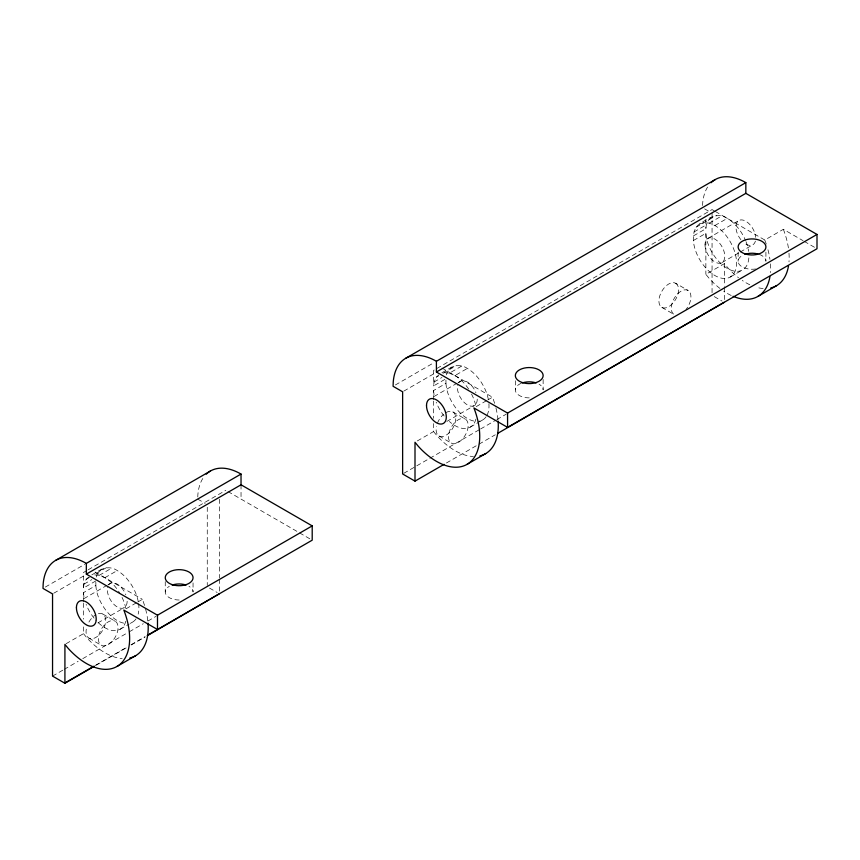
<?xml version="1.0" encoding="UTF-8"?>
<svg xmlns="http://www.w3.org/2000/svg" width="860" height="860" viewBox="0 0 860 860"><rect width="100%" height="100%" fill="white"/><g stroke="black" fill="none" stroke-linecap="round" stroke-linejoin="round"><path stroke-width="0.64" stroke-dasharray="4.3 3.22" d="M197.789 496.951L197.864 494.812A61.264 35.367 60 0 1 203.508 477.418M702.599 205.518L702.674 203.379A61.264 35.367 60 0 1 708.317 185.986M95.858 580.909L83.484 588.046L83.957 584.155L86.129 579.371L88.709 576.974M444.824 379.432L433.569 385.925L434.053 382.034L436.213 377.25L438.793 374.852M699.578 223.998L704.061 222.611L709.285 223.127L714.886 225.513A30.627 17.684 60 0 1 736.472 260.795A30.627 17.684 60 0 1 718.648 277.329A30.627 17.684 60 0 1 693.966 244.917C692.923 237.65 692.708 228.566 699.578 223.998C707.608 218.601 717.842 211.71 727.27 218.365A30.627 17.684 60 0 1 745.534 240.488M693.493 235.866L705.866 228.717L706.339 224.825L708.511 220.042L711.951 216.849M96.341 577.006C98.287 567.353 110.026 565.407 117.261 570.545A30.627 17.684 60 0 1 138.18 601.162M446.426 374.885C448.372 365.231 460.111 363.285 467.346 368.424A30.627 17.684 60 0 1 488.824 402.577M45.322 587.068L84.871 564.235M395.417 384.947L433.795 362.78M86.978 570.47L83.484 572.491L83.484 588.046M88.139 569.804L225.825 490.308M53.707 593.25L85.118 575.114M403.791 391.128L435.203 372.993M91.816 574.878L101.942 569.03M441.9 372.756L452.027 366.908M86.129 579.371L89.505 577.425M106.436 567.643L93.998 574.824L99.276 575.308L104.888 577.694A30.627 17.684 60 0 1 120.196 593.862M436.213 377.25L438.46 375.949M442.964 373.348L456.52 365.521M696.127 227.19L716.434 215.462M83.957 584.155L91.837 579.608M99.276 575.308L111.649 568.159M434.053 382.034L441.922 377.486M444.136 372.67L449.361 373.186L461.745 366.048M693.966 231.974L706.339 224.825M709.285 223.127L721.658 215.978M104.888 577.694L117.261 570.545M449.361 373.186L454.972 375.573L467.346 368.424M714.886 225.513L727.27 218.365M83.484 601.914L83.484 592.647L95.858 585.509L95.858 582.059M433.569 399.792L433.569 390.526L445.953 383.388L445.953 379.937M693.493 240.467L705.866 233.318L706.339 237.768A30.627 17.684 60 0 0 729.538 269.556A30.627 17.684 60 0 0 748.899 257.161M83.904 598.657L106.823 585.423M107.973 584.768L110.263 583.446M433.988 396.535L456.918 383.302M458.058 382.646L460.347 381.324M707.898 238.403L738.837 220.536M97.9 622.898L124.259 607.676M446.834 421.432L474.344 405.554M721.884 262.633L739.073 252.711M740.224 252.055L752.822 244.777M126.151 608.729L136.6 602.699M137.761 602.032L142.394 599.355A61.264 35.367 60 0 1 145.254 607.87M476.236 406.608L486.685 400.588M487.846 399.911L492.49 397.234A61.264 35.367 60 0 1 495.672 406.963M715.316 211.463L764.787 240.026L783.352 229.308L803.079 240.692M66.08 643.721L83.484 633.669L83.484 624.414M417.326 440.933L433.569 431.548L433.569 423.614M719.938 288.444A61.264 35.367 60 0 1 709.156 278.361L705.866 274.34L724.432 263.622L727.721 267.643A61.264 35.367 60 0 0 738.504 277.726M120.196 629.23L129.204 624.038M130.322 623.382L132.58 622.092M470.291 427.108L478.16 422.561M479.289 421.916L482.664 419.97M730.204 277.049L742.578 269.9M52.546 676.1L63.016 670.058M64.177 669.381L78.131 661.329M82.786 658.642L128.151 632.444M129.322 631.778L143.276 623.715M147.931 621.028L156.069 616.33M403.791 473.312L479.407 429.656M480.568 428.989L495.693 420.25M496.854 419.583L506.164 414.208M94.901 665.64L126.312 647.505M130.967 644.817L144.921 636.755M96.331 665.113L126.57 647.655M131.225 644.968L145.19 636.905M446.415 462.992L495.274 434.784M804.24 241.37L814.678 247.39M714.23 210.84L712.058 209.582L433.569 370.37L433.569 385.925M704.63 208.873L709.93 211.936M714.262 296.603L721.97 301.054M675.691 283.295A13.9 8.03 -60 0 1 671.284 304.827A13.9 8.03 -60 0 1 659.244 297.882A13.9 8.03 -60 0 1 675.691 283.295L688.064 290.443M661.791 307.375L674.165 314.523A13.9 8.03 -60 0 1 674.799 297.431A13.9 8.03 -60 0 1 689.161 291.325A13.9 8.03 -60 0 1 686.033 309.471M441.933 368.048L492.49 397.234M452.897 411.918L465.281 419.067A13.9 8.03 -60 0 1 460.874 440.599A13.9 8.03 -60 0 1 448.834 433.655A13.9 8.03 -60 0 1 465.281 419.067M438.998 435.998L451.371 443.147M227.997 491.565L298.42 532.222M299.57 532.888L309.901 538.854M209.464 588.046L217.172 592.497M95.105 572.05L142.394 599.355M102.813 614.04L115.186 621.189A13.9 8.03 -60 0 1 110.779 642.721A13.9 8.03 -60 0 1 98.749 635.766A13.9 8.03 -60 0 1 115.186 621.189M88.913 638.12L101.286 645.269M197.703 499.079L205.131 503.369M433.569 431.548L436.858 435.568A61.264 35.367 60 0 0 473.409 456.499M83.484 633.669L86.774 637.69A61.264 35.367 60 0 0 122.174 658.556M445.953 383.388L446.426 387.828A30.627 17.684 60 0 0 475.634 421.335M433.569 390.526L434.053 394.976M95.858 585.509L96.341 589.949A30.627 17.684 60 0 0 125.549 623.446M83.484 592.647L83.957 597.098M765.916 252.141L765.916 261.236A13.9 8.03 0 0 0 758.971 254.291M738.116 252.141L738.116 261.236M724.432 263.622L724.432 286.401M724.432 287.745L724.432 301.14M712.058 213.162L712.058 294.012M705.866 219.644L705.866 228.717M705.866 233.318L705.866 274.34M543.133 379.475L543.133 389.87A13.9 8.03 0 0 0 539.059 384.194M515.333 380.765L515.333 389.87M433.569 401.115L433.569 418.315M241.036 484.793L241.036 499.09M219.633 499.219L219.633 577.92M219.633 579.253L219.633 591.261M207.26 507.25L207.26 585.456M193.049 582.886L193.049 591.981A13.9 8.03 0 0 0 188.974 586.316M165.249 581.596L165.249 591.981M83.484 603.236L83.484 619.114M475.892 419.132A30.627 17.684 60 0 1 449.361 421.507M444.136 415.993A30.627 17.684 60 0 1 436.213 402.265M454.972 375.573A30.627 17.684 60 0 1 469.603 390.601M471.56 394.084A30.627 17.684 60 0 1 475.892 406.189M488.921 403.727A30.627 17.684 60 0 1 486.771 415.724M486.104 416.777A30.627 17.684 60 0 1 478.181 421.346M495.983 408.167A61.264 35.367 60 0 1 498.026 419.959M445.953 412.606A13.9 8.03 -60 0 1 455.736 419.293A13.9 8.03 -60 0 1 444.244 436.127A13.9 8.03 -60 0 1 436.45 426.506M437.439 423.195A13.9 8.03 -60 0 1 443.405 414.466M529.233 397.89A13.9 8.03 0 0 1 515.807 391.945A13.9 8.03 0 0 1 522.278 382.915M477.236 399.147A13.986 8.073 60 0 1 466.055 404.017A13.986 8.073 60 0 1 457.789 384.968M458.778 382.775A13.986 8.073 60 0 1 475.913 392.676M755.617 268.986A13.9 8.03 0 0 1 739.987 265.256A13.9 8.03 0 0 1 742.191 255.571M746.029 241.703A30.627 17.684 60 0 1 748.598 251.346M763.121 288.508A61.264 35.367 60 0 1 757.198 287.487M749.78 284.746A61.264 35.367 60 0 1 742.245 280.435M783.352 229.308A61.264 35.367 60 0 1 788.491 248.561M788.986 253.162A61.264 35.367 60 0 1 788.996 261.87M731.215 295.474A61.264 35.367 60 0 1 723.679 291.153M764.787 240.026A61.264 35.367 60 0 1 766.529 244.896M767.969 249.755A61.264 35.367 60 0 1 769.926 259.279M770.42 263.88A61.264 35.367 60 0 1 770.431 272.588M755.392 241.133A13.986 8.073 60 0 1 744.115 242.918M740.89 239.693A13.986 8.073 60 0 1 740.514 219.956A13.986 8.073 60 0 1 755.682 237.349M179.149 600.011A13.9 8.03 0 0 1 166.302 595.055A13.9 8.03 0 0 1 169.312 586.316M98.406 613.653A13.9 8.03 -60 0 1 105.189 624.263A13.9 8.03 -60 0 1 92.235 638.722A13.9 8.03 -60 0 1 86.957 626.424M88.913 622.07A13.9 8.03 -60 0 1 95.858 614.728M125.807 621.253A30.627 17.684 60 0 1 95.729 620.082M94.052 618.114A30.627 17.684 60 0 1 86.129 604.376M122.066 597.399A30.627 17.684 60 0 1 125.807 608.31M138.589 603.526A30.627 17.684 60 0 1 138.18 614.115M136.02 618.899A30.627 17.684 60 0 1 130.451 623.016M127.151 601.269A13.986 8.073 60 0 1 115.971 606.139A13.986 8.073 60 0 1 107.704 587.09M108.693 584.897A13.986 8.073 60 0 1 125.829 594.797M145.587 609.084A61.264 35.367 60 0 1 147.823 620.931M704.996 244.81A13.986 8.073 60 0 0 719.831 263.267A13.986 8.073 60 0 0 719.831 243.487A13.986 8.073 60 0 0 704.996 244.81"/><path stroke-width="1.29" d="M55.685 560.365L210.388 471.033M405.769 358.244L715.197 179.6M93.998 666.457L64.919 683.249L52.546 676.1L52.546 593.927L43 588.412L43.161 584.144A61.264 35.367 60 0 1 86.322 563.397L241.026 474.064L241.036 484.793L312.202 525.89L312.202 540.177L147.253 635.411M436.407 361.286L745.835 182.632L745.835 193.35L436.407 372.004L436.407 361.286A61.264 35.367 60 0 0 393.246 382.023L393.084 386.29L402.63 391.805L402.63 473.978L415.004 481.127L444.093 464.335M86.322 563.397L86.322 574.125L241.036 484.793M86.322 574.125L157.487 615.212L312.202 525.89M436.407 372.004L507.572 413.09L817 234.447L817 248.733L507.572 427.377L473.925 407.952A61.264 35.367 60 0 1 468.421 463.486A61.264 35.367 60 0 1 418.293 446.286L415.004 442.266L415.004 481.127M64.661 683.098L93.74 666.307M147.511 635.562L219.375 593.776M497.596 433.44L724.174 302.333M117.035 666.436L135.6 655.718M467.12 464.314L485.685 453.596M757.982 296.388L776.548 285.671M745.835 193.35L817 234.447M507.572 413.09L507.572 427.377M157.487 615.212L157.487 629.499L123.829 610.073A61.264 35.367 60 0 1 118.336 665.608A61.264 35.367 60 0 1 68.209 648.408L64.919 644.387L64.919 683.249M522.278 382.915A13.9 8.03 0 0 1 536.178 382.915M745.072 254.291A13.9 8.03 0 0 1 757.896 253.969M773.774 287.014A61.264 35.367 60 0 1 770.786 287.95M711.08 182.728A61.264 35.367 60 0 1 745.835 182.632M788.502 265.912A61.264 35.367 60 0 1 774.72 286.606M769.937 276.63A61.264 35.367 60 0 1 733.086 296.302M498.123 421.099A61.264 35.367 60 0 1 479.923 455.875M172.194 585.037A13.9 8.03 0 0 1 186.093 585.037M206.271 474.161A61.264 35.367 60 0 1 241.026 474.064M148.038 623.21A61.264 35.367 60 0 1 129.838 657.997M426.506 405.587A13.986 8.073 60 0 0 441.352 424.055A13.986 8.073 60 0 0 441.352 404.264A13.986 8.073 60 0 0 426.506 405.587M522.278 382.528A13.9 8.03 0 0 0 543.133 375.573A13.9 8.03 0 0 0 522.278 368.628A13.9 8.03 0 0 0 522.278 382.528M745.072 253.893A13.9 8.03 0 0 0 765.916 246.949A13.9 8.03 0 0 0 745.072 239.994A13.9 8.03 0 0 0 745.072 253.893M172.194 584.639A13.9 8.03 0 0 0 193.049 577.694A13.9 8.03 0 0 0 172.194 570.739A13.9 8.03 0 0 0 172.194 584.639M76.422 607.708A13.986 8.073 60 0 0 91.267 626.177A13.986 8.073 60 0 0 91.267 606.386A13.986 8.073 60 0 0 76.422 607.708"/></g></svg>
